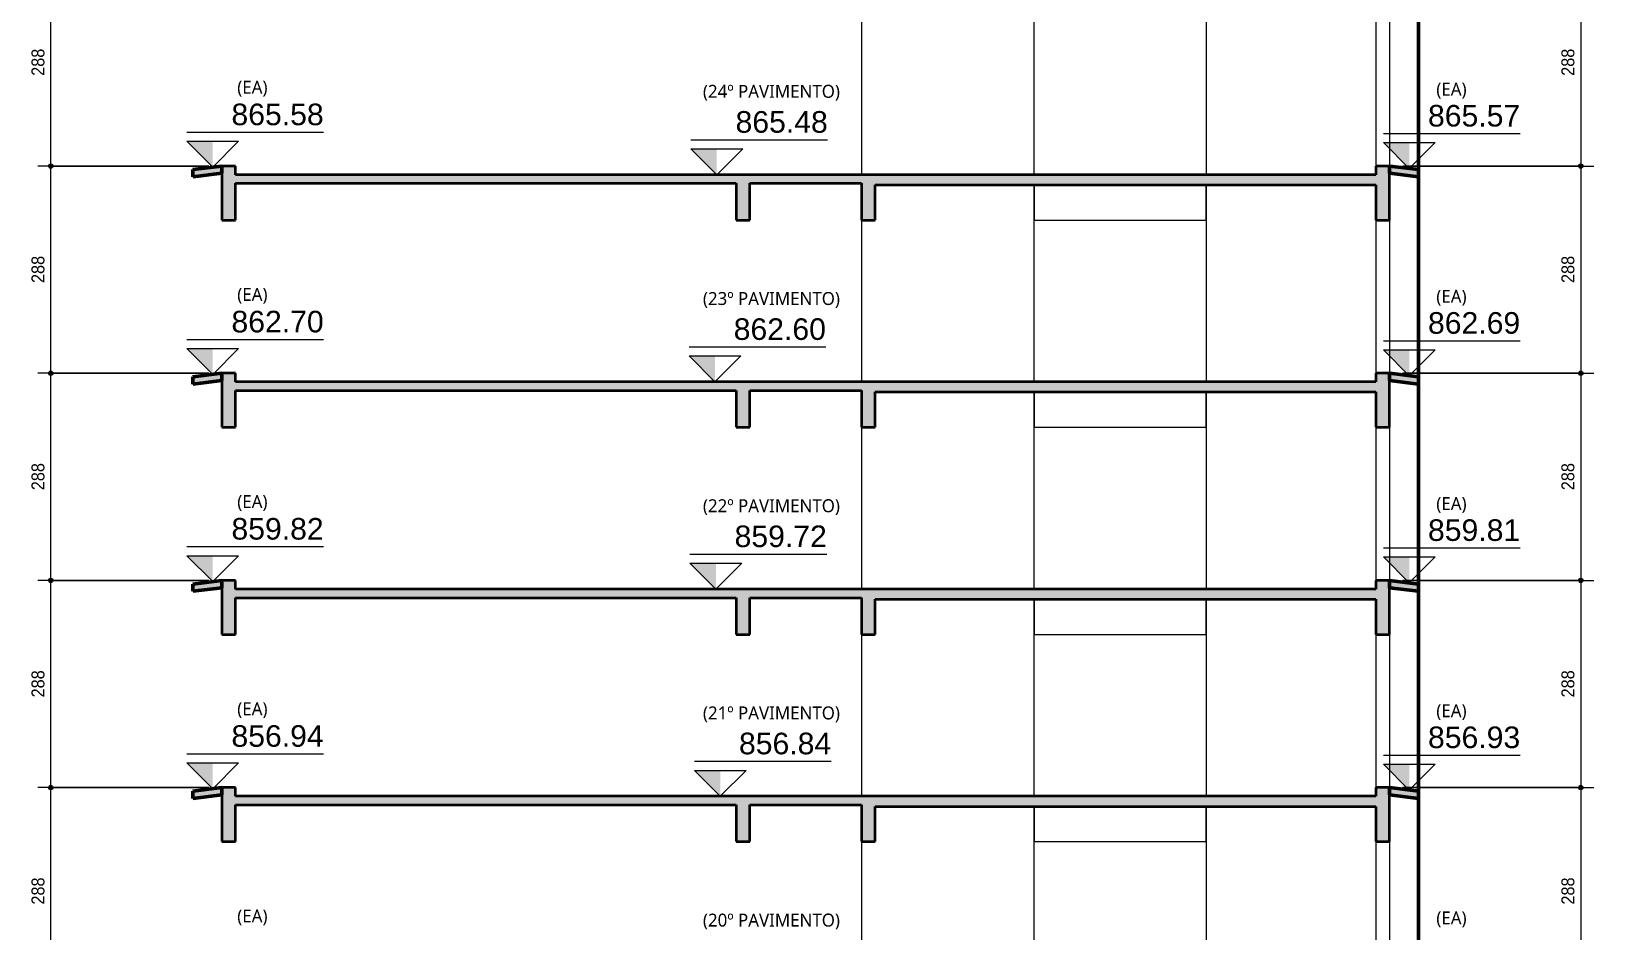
# Model space of a CAD drawing. Header units: centimetres. Extents: x -2102 to 22188, y -1637 to 88376.
# Drawn here: x 8400 to 10571, y 85497 to 86747 of the extents above; entities that cross this region are included whole.
import ezdxf

# ---------------------------------------------------------------- set-up
doc = ezdxf.new("R2010")
doc.units = ezdxf.units.CM
for name, color, linetype, lineweight in [('A-ANNO-DIMS', 7, 'Continuous', 9), ('A-ANNO-DIMS-120', 7, 'Continuous', 9), ('A-FLOR', 7, 'Continuous', 18), ('G-ANNO-DIMS', 7, 'Continuous', 9), ('G-ANNO-TEXT', 7, 'Continuous', 9), ('S-BEAM', 7, 'Continuous', 18), ('S-COLS', 7, 'Continuous', 18)]:
    doc.layers.add(name, color=color, linetype=linetype, lineweight=lineweight)
doc.styles.add('Arial_1', font='arial.ttf', dxfattribs={"width": 0.9, "height": 18})
doc.styles.add('Arial_2', font='arial.ttf', dxfattribs={"height": 30})
doc.styles.add('Gadugi_2', font='gadugi.ttf', dxfattribs={"height": 18})
doc.dimstyles.new('PED_1_5mm_ESQ_2', dxfattribs={"dimscale": 30.48, "dimtxt": 18.364669, "dimasz": 0.787402, "dimexe": 0.590551, "dimexo": 0.590551, "dimgap": 0.11811, "dimtad": 1, "dimdec": 1, "dimrnd": 0.5, "dimdsep": 46, "dimtxsty": 'Arial_1', "dimblk1": 'DOTSMALL', "dimblk2": 'DOTSMALL', "dimsah": 1, "dimcen": 0.09, "dimdle": 1.181102, "dimazin": 0, "dimtfac": 1, "dimtdec": 4, "dimtix": 1, "dimtmove": 0, "dimatfit": 3, "dimfxl": 1, "dimtvp": 1, "dimtolj": 1, "dimtzin": 0, "dimarcsym": 2})

# ---------------------------------------------------------------- blocks, each defined once
blk = doc.blocks.new('DIMBLOCK162-CT K 002 - CORTE B-B')
at = {"layer": 'A-ANNO-DIMS-120'}
h = blk.add_hatch(color=256, dxfattribs=at)
edge = h.paths.add_edge_path(flags=0)
edge.add_arc((10553.3, 86848), 3, 0, 360)
h = blk.add_hatch(color=256, dxfattribs=at)
edge = h.paths.add_edge_path(flags=0)
edge.add_arc((10553.3, 86560), 3, 0, 360)
for p, q in [((10305.6, 86848), (10571.3, 86848)), ((10553.3, 86848), (10305.6, 86848)), ((10553.3, 86848), (10553.3, 86560)), ((10305.6, 86560), (10571.3, 86560)), ((10553.3, 86560), (10305.6, 86560))]:
    blk.add_line(p, q, dxfattribs=at)
for centre in [(10553.3, 86848), (10553.3, 86560)]:
    blk.add_circle(centre, 3, dxfattribs=at)
at = {"layer": 'A-ANNO-DIMS-120', "color": 0, "insert": (10526.3, 86685.4), "char_height": 18, "width": 44.753, "attachment_point": 1, "rotation": 90, "line_spacing_factor": 0.941778, "style": 'Arial_1'}
blk.add_mtext('288', dxfattribs=at)
blk = doc.blocks.new('_DotSmall')
at = {"color": 0, "linetype": 'ByBlock', "const_width": 0.5}
blk.add_lwpolyline([(-0.0625, 0, 1), (0.0625, 0, 1)], format="xyb", close=True, dxfattribs=at)
blk = doc.blocks.new('DIMBLOCK163-CT K 002 - CORTE B-B')
at = {"layer": 'A-ANNO-DIMS-120'}
h = blk.add_hatch(color=256, dxfattribs=at)
edge = h.paths.add_edge_path(flags=0)
edge.add_arc((10553.3, 86560), 3, 0, 360)
h = blk.add_hatch(color=256, dxfattribs=at)
edge = h.paths.add_edge_path(flags=0)
edge.add_arc((10553.3, 86272), 3, 0, 360)
for p, q in [((10305.6, 86560), (10571.3, 86560)), ((10553.3, 86560), (10305.6, 86560)), ((10553.3, 86560), (10553.3, 86272)), ((10305.6, 86272), (10571.3, 86272)), ((10553.3, 86272), (10305.6, 86272))]:
    blk.add_line(p, q, dxfattribs=at)
for centre in [(10553.3, 86560), (10553.3, 86272)]:
    blk.add_circle(centre, 3, dxfattribs=at)
at = {"layer": 'A-ANNO-DIMS-120', "color": 0, "insert": (10526.3, 86397.4), "char_height": 18, "width": 44.753, "attachment_point": 1, "rotation": 90, "line_spacing_factor": 0.941778, "style": 'Arial_1'}
blk.add_mtext('288', dxfattribs=at)
blk = doc.blocks.new('DIMBLOCK164-CT K 002 - CORTE B-B')
at = {"layer": 'A-ANNO-DIMS-120'}
h = blk.add_hatch(color=256, dxfattribs=at)
edge = h.paths.add_edge_path(flags=0)
edge.add_arc((10553.3, 86272), 3, 0, 360)
h = blk.add_hatch(color=256, dxfattribs=at)
edge = h.paths.add_edge_path(flags=0)
edge.add_arc((10553.3, 85984), 3, 0, 360)
for p, q in [((10305.6, 86272), (10571.3, 86272)), ((10553.3, 86272), (10305.6, 86272)), ((10553.3, 86272), (10553.3, 85984)), ((10305.6, 85984), (10571.3, 85984)), ((10553.3, 85984), (10305.6, 85984))]:
    blk.add_line(p, q, dxfattribs=at)
for centre in [(10553.3, 86272), (10553.3, 85984)]:
    blk.add_circle(centre, 3, dxfattribs=at)
at = {"layer": 'A-ANNO-DIMS-120', "color": 0, "insert": (10526.3, 86109.4), "char_height": 18, "width": 44.753, "attachment_point": 1, "rotation": 90, "line_spacing_factor": 0.941778, "style": 'Arial_1'}
blk.add_mtext('288', dxfattribs=at)
blk = doc.blocks.new('DIMBLOCK165-CT K 002 - CORTE B-B')
at = {"layer": 'A-ANNO-DIMS-120'}
h = blk.add_hatch(color=256, dxfattribs=at)
edge = h.paths.add_edge_path(flags=0)
edge.add_arc((10553.3, 85984), 3, 0, 360)
h = blk.add_hatch(color=256, dxfattribs=at)
edge = h.paths.add_edge_path(flags=0)
edge.add_arc((10553.3, 85696), 3, 0, 360)
for p, q in [((10305.6, 85984), (10571.3, 85984)), ((10553.3, 85984), (10305.6, 85984)), ((10553.3, 85984), (10553.3, 85696)), ((10305.6, 85696), (10571.3, 85696)), ((10553.3, 85696), (10305.6, 85696))]:
    blk.add_line(p, q, dxfattribs=at)
for centre in [(10553.3, 85984), (10553.3, 85696)]:
    blk.add_circle(centre, 3, dxfattribs=at)
at = {"layer": 'A-ANNO-DIMS-120', "color": 0, "insert": (10526.3, 85821.4), "char_height": 18, "width": 44.753, "attachment_point": 1, "rotation": 90, "line_spacing_factor": 0.941778, "style": 'Arial_1'}
blk.add_mtext('288', dxfattribs=at)
blk = doc.blocks.new('DIMBLOCK166-CT K 002 - CORTE B-B')
at = {"layer": 'A-ANNO-DIMS-120'}
h = blk.add_hatch(color=256, dxfattribs=at)
edge = h.paths.add_edge_path(flags=0)
edge.add_arc((10553.3, 85696), 3, 0, 360)
h = blk.add_hatch(color=256, dxfattribs=at)
edge = h.paths.add_edge_path(flags=0)
edge.add_arc((10553.3, 85408), 3, 0, 360)
for p, q in [((10305.6, 85696), (10571.3, 85696)), ((10553.3, 85696), (10305.6, 85696)), ((10553.3, 85696), (10553.3, 85408)), ((10305.6, 85408), (10571.3, 85408)), ((10553.3, 85408), (10305.6, 85408))]:
    blk.add_line(p, q, dxfattribs=at)
for centre in [(10553.3, 85696), (10553.3, 85408)]:
    blk.add_circle(centre, 3, dxfattribs=at)
at = {"layer": 'A-ANNO-DIMS-120', "color": 0, "insert": (10526.3, 85533.4), "char_height": 18, "width": 44.753, "attachment_point": 1, "rotation": 90, "line_spacing_factor": 0.941778, "style": 'Arial_1'}
blk.add_mtext('288', dxfattribs=at)
blk = doc.blocks.new('DIMBLOCK217-CT K 002 - CORTE B-B')
at = {"layer": 'A-ANNO-DIMS-120'}
h = blk.add_hatch(color=256, dxfattribs=at)
edge = h.paths.add_edge_path(flags=0)
edge.add_arc((8427, 85696), 3, 0, 360)
h = blk.add_hatch(color=256, dxfattribs=at)
edge = h.paths.add_edge_path(flags=0)
edge.add_arc((8427, 85408), 3, 0, 360)
for p, q in [((8646.6, 85696), (8409, 85696)), ((8427, 85408), (8427, 85696)), ((8427, 85696), (8646.6, 85696)), ((8646.6, 85408), (8409, 85408)), ((8427, 85408), (8646.6, 85408))]:
    blk.add_line(p, q, dxfattribs=at)
for centre in [(8427, 85696), (8427, 85408)]:
    blk.add_circle(centre, 3, dxfattribs=at)
at = {"layer": 'A-ANNO-DIMS-120', "color": 0, "insert": (8400.1, 85533.4), "char_height": 18, "width": 44.753, "attachment_point": 1, "rotation": 90, "line_spacing_factor": 0.941778, "style": 'Arial_1'}
blk.add_mtext('288', dxfattribs=at)
blk = doc.blocks.new('DIMBLOCK218-CT K 002 - CORTE B-B')
at = {"layer": 'A-ANNO-DIMS-120'}
h = blk.add_hatch(color=256, dxfattribs=at)
edge = h.paths.add_edge_path(flags=0)
edge.add_arc((8427, 85984), 3, 0, 360)
h = blk.add_hatch(color=256, dxfattribs=at)
edge = h.paths.add_edge_path(flags=0)
edge.add_arc((8427, 85696), 3, 0, 360)
for p, q in [((8646.6, 85984), (8409, 85984)), ((8427, 85696), (8427, 85984)), ((8427, 85984), (8646.6, 85984)), ((8646.6, 85696), (8409, 85696)), ((8427, 85696), (8646.6, 85696))]:
    blk.add_line(p, q, dxfattribs=at)
for centre in [(8427, 85984), (8427, 85696)]:
    blk.add_circle(centre, 3, dxfattribs=at)
at = {"layer": 'A-ANNO-DIMS-120', "color": 0, "insert": (8400.1, 85821.4), "char_height": 18, "width": 44.753, "attachment_point": 1, "rotation": 90, "line_spacing_factor": 0.941778, "style": 'Arial_1'}
blk.add_mtext('288', dxfattribs=at)
blk = doc.blocks.new('DIMBLOCK219-CT K 002 - CORTE B-B')
at = {"layer": 'A-ANNO-DIMS-120'}
h = blk.add_hatch(color=256, dxfattribs=at)
edge = h.paths.add_edge_path(flags=0)
edge.add_arc((8427, 86272), 3, 0, 360)
h = blk.add_hatch(color=256, dxfattribs=at)
edge = h.paths.add_edge_path(flags=0)
edge.add_arc((8427, 85984), 3, 0, 360)
for p, q in [((8646.6, 86272), (8409, 86272)), ((8427, 85984), (8427, 86272)), ((8427, 86272), (8646.6, 86272)), ((8646.6, 85984), (8409, 85984)), ((8427, 85984), (8646.6, 85984))]:
    blk.add_line(p, q, dxfattribs=at)
for centre in [(8427, 86272), (8427, 85984)]:
    blk.add_circle(centre, 3, dxfattribs=at)
at = {"layer": 'A-ANNO-DIMS-120', "color": 0, "insert": (8400.1, 86109.4), "char_height": 18, "width": 44.753, "attachment_point": 1, "rotation": 90, "line_spacing_factor": 0.941778, "style": 'Arial_1'}
blk.add_mtext('288', dxfattribs=at)
blk = doc.blocks.new('DIMBLOCK220-CT K 002 - CORTE B-B')
at = {"layer": 'A-ANNO-DIMS-120'}
h = blk.add_hatch(color=256, dxfattribs=at)
edge = h.paths.add_edge_path(flags=0)
edge.add_arc((8427, 86560), 3, 0, 360)
h = blk.add_hatch(color=256, dxfattribs=at)
edge = h.paths.add_edge_path(flags=0)
edge.add_arc((8427, 86272), 3, 0, 360)
for p, q in [((8646.6, 86560), (8409, 86560)), ((8427, 86272), (8427, 86560)), ((8427, 86560), (8646.6, 86560)), ((8646.6, 86272), (8409, 86272)), ((8427, 86272), (8646.6, 86272))]:
    blk.add_line(p, q, dxfattribs=at)
for centre in [(8427, 86560), (8427, 86272)]:
    blk.add_circle(centre, 3, dxfattribs=at)
at = {"layer": 'A-ANNO-DIMS-120', "color": 0, "insert": (8400.1, 86397.4), "char_height": 18, "width": 44.753, "attachment_point": 1, "rotation": 90, "line_spacing_factor": 0.941778, "style": 'Arial_1'}
blk.add_mtext('288', dxfattribs=at)
blk = doc.blocks.new('DIMBLOCK221-CT K 002 - CORTE B-B')
at = {"layer": 'A-ANNO-DIMS-120'}
h = blk.add_hatch(color=256, dxfattribs=at)
edge = h.paths.add_edge_path(flags=0)
edge.add_arc((8427, 86848), 3, 0, 360)
h = blk.add_hatch(color=256, dxfattribs=at)
edge = h.paths.add_edge_path(flags=0)
edge.add_arc((8427, 86560), 3, 0, 360)
for p, q in [((8646.6, 86848), (8409, 86848)), ((8427, 86560), (8427, 86848)), ((8427, 86848), (8646.6, 86848)), ((8646.6, 86560), (8409, 86560)), ((8427, 86560), (8646.6, 86560))]:
    blk.add_line(p, q, dxfattribs=at)
for centre in [(8427, 86848), (8427, 86560)]:
    blk.add_circle(centre, 3, dxfattribs=at)
at = {"layer": 'A-ANNO-DIMS-120', "color": 0, "insert": (8400.1, 86685.4), "char_height": 18, "width": 44.753, "attachment_point": 1, "rotation": 90, "line_spacing_factor": 0.941778, "style": 'Arial_1'}
blk.add_mtext('288', dxfattribs=at)
blk = doc.blocks.new('Elevações de ponto - SIMBOLO DE NÍVEL-CORTE-2219088-CT K 002 - CORTE B-B')
at = {"layer": 'G-ANNO-DIMS'}
blk.add_hatch(color=256, dxfattribs=at).paths.add_polyline_path([(-908.7, 80012), (-908.7, 79976), (-944.7, 80012)], flags=0)
for p, q in [((-754.7, 80024.2), (-944.7, 80024.2)), ((-908.7, 79976), (-944.7, 80012)), ((-944.7, 80012), (-872.7, 80012)), ((-872.7, 80012), (-908.7, 79976))]:
    blk.add_line(p, q, dxfattribs=at)

msp = doc.modelspace()

# ---------------------------------------------------------------- hatches: boundary and pattern name
at = {"layer": 'A-FLOR', "true_color": 0xa6a6a6}
for points in [[(8624.58, 86544.92), (8664.58, 86549.92), (8664.58, 86560), (8624.58, 86555), (8624.58, 86548)], [(10327.64, 86544.92), (10327.64, 86555), (10287.64, 86560), (10287.64, 86549.92), (10303.03, 86548)], [(9379.64, 86536), (9379.64, 86548), (8683.58, 86548), (8683.58, 86536)], [(9398.64, 86536), (9553.64, 86536), (9553.64, 86548), (9398.64, 86548)], [(10171.2, 86534), (10268.64, 86534), (10268.64, 86548), (9572.64, 86548), (9572.64, 86534), (10032.64, 86534)], [(8624.58, 86256.92), (8664.58, 86261.92), (8664.58, 86272), (8624.58, 86267), (8624.58, 86260)], [(9379.64, 86248), (9379.64, 86260), (8683.58, 86260), (8683.58, 86248)], [(9553.64, 86248), (9553.64, 86260), (9398.64, 86260), (9398.64, 86248), (9540.84, 86248)], [(9981.25, 86246), (10268.64, 86246), (10268.64, 86260), (9572.64, 86260), (9572.64, 86246), (9845.91, 86246)], [(10327.64, 86256.92), (10327.64, 86267), (10287.64, 86272), (10287.64, 86261.92), (10303.03, 86260)], [(8624.58, 85968.92), (8664.58, 85973.92), (8664.58, 85984), (8624.58, 85979)], [(9379.64, 85960), (9379.64, 85972), (8683.58, 85972), (8683.58, 85960)], [(9553.64, 85960), (9553.64, 85972), (9398.64, 85972), (9398.64, 85960), (9540.84, 85960)], [(10171.2, 85958), (10268.64, 85958), (10268.64, 85972), (9572.64, 85972), (9572.64, 85958), (10032.64, 85958)], [(10327.64, 85968.92), (10327.64, 85979), (10287.64, 85984), (10287.64, 85973.92), (10303.03, 85972)], [(8624.58, 85680.92), (8664.58, 85685.92), (8664.58, 85696), (8624.58, 85691), (8624.58, 85684)], [(10327.64, 85680.92), (10327.64, 85691), (10287.64, 85696), (10287.64, 85685.92), (10303.03, 85684)], [(9379.64, 85672), (9379.64, 85684), (8683.58, 85684), (8683.58, 85672)], [(9530.95, 85672), (9553.64, 85672), (9553.64, 85684), (9398.64, 85684), (9398.64, 85672)], [(10171.2, 85670), (10268.64, 85670), (10268.64, 85684), (9572.64, 85684), (9572.64, 85670), (10032.64, 85670)]]:
    msp.add_hatch(color=253, dxfattribs=at).paths.add_polyline_path(points, flags=0)
at = {"layer": 'S-BEAM', "true_color": 0xa6a6a6}
for points in [[(8664.58, 86485), (8683.58, 86485), (8683.58, 86560), (8664.58, 86560), (8664.58, 86536)], [(10268.64, 86485), (10287.64, 86485), (10287.64, 86560), (10268.64, 86560), (10268.64, 86534)], [(9379.64, 86485), (9398.64, 86485), (9398.64, 86548), (9379.64, 86548), (9379.64, 86536)], [(9572.64, 86485), (9572.64, 86548), (9553.64, 86548), (9553.64, 86485)], [(8664.58, 86197), (8683.58, 86197), (8683.58, 86272), (8664.58, 86272), (8664.58, 86248)], [(9398.64, 86197), (9398.64, 86260), (9379.64, 86260), (9379.64, 86197)], [(9553.64, 86197), (9572.64, 86197), (9572.64, 86260), (9553.64, 86260), (9553.64, 86246)], [(10268.64, 86197), (10287.64, 86197), (10287.64, 86272), (10268.64, 86272), (10268.64, 86246)], [(8664.58, 85909), (8683.58, 85909), (8683.58, 85984), (8664.58, 85984), (8664.58, 85973.92)], [(9398.64, 85909), (9398.64, 85972), (9379.64, 85972), (9379.64, 85909)], [(9572.64, 85909), (9572.64, 85972), (9553.64, 85972), (9553.64, 85909)], [(10268.64, 85909), (10287.64, 85909), (10287.64, 85984), (10268.64, 85984), (10268.64, 85958)], [(8664.58, 85621), (8683.58, 85621), (8683.58, 85696), (8664.58, 85696), (8664.58, 85672)], [(10287.64, 85621), (10287.64, 85696), (10268.64, 85696), (10268.64, 85621)], [(9398.64, 85621), (9398.64, 85684), (9379.64, 85684), (9379.64, 85621)], [(9553.64, 85621), (9572.64, 85621), (9572.64, 85684), (9553.64, 85684), (9553.64, 85670)]]:
    msp.add_hatch(color=253, dxfattribs=at).paths.add_polyline_path(points, flags=0)

# ---------------------------------------------------------------- linework, layer by layer
at = {"layer": 'A-FLOR', "color": 190, "lineweight": 50, "true_color": 0x8000ff}
for p, q in [((8664.58, 86560), (8624.58, 86555)), ((8624.58, 86555), (8624.58, 86544.92)), ((8664.58, 86549.92), (8664.58, 86560)), ((10327.64, 86555), (10287.64, 86560)), ((10287.64, 86560), (10287.64, 86549.92)), ((10327.64, 86544.92), (10327.64, 86555)), ((8624.58, 86544.92), (8664.58, 86549.92)), ((10287.64, 86549.92), (10327.64, 86544.92)), ((8664.58, 86272), (8624.58, 86267)), ((8624.58, 86267), (8624.58, 86256.92)), ((8624.58, 86256.92), (8664.58, 86261.92)), ((8664.58, 86261.92), (8664.58, 86272)), ((10327.64, 86267), (10287.64, 86272)), ((10287.64, 86272), (10287.64, 86261.92)), ((10287.64, 86261.92), (10327.64, 86256.92)), ((10327.64, 86256.92), (10327.64, 86267)), ((8664.58, 85984), (8624.58, 85979)), ((8624.58, 85979), (8624.58, 85968.92)), ((8624.58, 85968.92), (8664.58, 85973.92)), ((8664.58, 85973.92), (8664.58, 85984)), ((10327.64, 85979), (10287.64, 85984)), ((10287.64, 85984), (10287.64, 85973.92)), ((10287.64, 85973.92), (10327.64, 85968.92)), ((10327.64, 85968.92), (10327.64, 85979)), ((8664.58, 85696), (8624.58, 85691)), ((8624.58, 85691), (8624.58, 85680.92)), ((8664.58, 85685.92), (8664.58, 85696)), ((10327.64, 85691), (10287.64, 85696)), ((10287.64, 85696), (10287.64, 85685.92)), ((10327.64, 85680.92), (10327.64, 85691)), ((8624.58, 85680.92), (8664.58, 85685.92)), ((10287.64, 85685.92), (10327.64, 85680.92))]:
    msp.add_line(p, q, dxfattribs=at)
at = {"layer": 'A-FLOR', "lineweight": 35}
for p, q in [((9379.64, 86548), (8683.58, 86548)), ((8683.58, 86536), (9379.64, 86536)), ((9553.64, 86548), (9398.64, 86548)), ((9398.64, 86536), (9553.64, 86536)), ((10268.64, 86548), (9572.64, 86548)), ((9572.64, 86534), (10268.64, 86534)), ((9379.64, 86260), (8683.58, 86260)), ((9553.64, 86260), (9398.64, 86260)), ((10268.64, 86260), (9572.64, 86260)), ((8683.58, 86248), (9379.64, 86248)), ((9398.64, 86248), (9553.64, 86248)), ((9572.64, 86246), (10268.64, 86246)), ((9379.64, 85972), (8683.58, 85972)), ((9553.64, 85972), (9398.64, 85972)), ((10268.64, 85972), (9572.64, 85972)), ((8683.58, 85960), (9379.64, 85960)), ((9398.64, 85960), (9553.64, 85960)), ((9572.64, 85958), (10268.64, 85958)), ((9379.64, 85684), (8683.58, 85684)), ((8683.58, 85672), (9379.64, 85672)), ((9553.64, 85684), (9398.64, 85684)), ((9398.64, 85672), (9553.64, 85672)), ((10268.64, 85684), (9572.64, 85684)), ((9572.64, 85670), (10268.64, 85670))]:
    msp.add_line(p, q, dxfattribs=at)
at = {"layer": 'S-BEAM', "lineweight": 35}
for p, q in [((8683.58, 86560), (8664.58, 86560)), ((8683.58, 86548), (8683.58, 86560)), ((10287.64, 86560), (10268.64, 86560)), ((10268.64, 86560), (10268.64, 86548)), ((8664.58, 86549.92), (8664.58, 86485)), ((8683.58, 86485), (8683.58, 86536)), ((9398.64, 86548), (9379.64, 86548)), ((9379.64, 86536), (9379.64, 86485)), ((9398.64, 86485), (9398.64, 86536)), ((9572.64, 86548), (9553.64, 86548)), ((9553.64, 86536), (9553.64, 86485)), ((9572.64, 86485), (9572.64, 86534)), ((10268.64, 86534), (10268.64, 86485)), ((10287.64, 86485), (10287.64, 86549.92)), ((8664.58, 86485), (8683.58, 86485)), ((9379.64, 86485), (9398.64, 86485)), ((9553.64, 86485), (9572.64, 86485)), ((10268.64, 86485), (10287.64, 86485)), ((8683.58, 86272), (8664.58, 86272)), ((8664.58, 86261.92), (8664.58, 86197)), ((8683.58, 86260), (8683.58, 86272)), ((9398.64, 86260), (9379.64, 86260)), ((9572.64, 86260), (9553.64, 86260)), ((10287.64, 86272), (10268.64, 86272)), ((10268.64, 86272), (10268.64, 86260)), ((10287.64, 86197), (10287.64, 86261.92)), ((8683.58, 86197), (8683.58, 86248)), ((9379.64, 86248), (9379.64, 86197)), ((9398.64, 86197), (9398.64, 86248)), ((9553.64, 86248), (9553.64, 86197)), ((9572.64, 86197), (9572.64, 86246)), ((10268.64, 86246), (10268.64, 86197)), ((8664.58, 86197), (8683.58, 86197)), ((9379.64, 86197), (9398.64, 86197)), ((9553.64, 86197), (9572.64, 86197)), ((10268.64, 86197), (10287.64, 86197)), ((8683.58, 85984), (8664.58, 85984)), ((8664.58, 85973.92), (8664.58, 85909)), ((8683.58, 85972), (8683.58, 85984)), ((9398.64, 85972), (9379.64, 85972)), ((9572.64, 85972), (9553.64, 85972)), ((10287.64, 85984), (10268.64, 85984)), ((10268.64, 85984), (10268.64, 85972)), ((10287.64, 85909), (10287.64, 85973.92)), ((8683.58, 85909), (8683.58, 85960)), ((9379.64, 85960), (9379.64, 85909)), ((9398.64, 85909), (9398.64, 85960)), ((9553.64, 85960), (9553.64, 85909)), ((9572.64, 85909), (9572.64, 85958)), ((10268.64, 85958), (10268.64, 85909)), ((8664.58, 85909), (8683.58, 85909)), ((9379.64, 85909), (9398.64, 85909)), ((9553.64, 85909), (9572.64, 85909)), ((10268.64, 85909), (10287.64, 85909)), ((8683.58, 85696), (8664.58, 85696)), ((8683.58, 85684), (8683.58, 85696)), ((10287.64, 85696), (10268.64, 85696)), ((10268.64, 85696), (10268.64, 85684)), ((8664.58, 85685.92), (8664.58, 85621)), ((8683.58, 85621), (8683.58, 85672)), ((9398.64, 85684), (9379.64, 85684)), ((9379.64, 85672), (9379.64, 85621)), ((9398.64, 85621), (9398.64, 85672)), ((9572.64, 85684), (9553.64, 85684)), ((9553.64, 85672), (9553.64, 85621)), ((9572.64, 85621), (9572.64, 85670)), ((10268.64, 85670), (10268.64, 85621)), ((10287.64, 85621), (10287.64, 85685.92)), ((8664.58, 85621), (8683.58, 85621)), ((9379.64, 85621), (9398.64, 85621)), ((9553.64, 85621), (9572.64, 85621)), ((10268.64, 85621), (10287.64, 85621))]:
    msp.add_line(p, q, dxfattribs=at)
at = {"layer": 'S-BEAM'}
for p, q in [((8664.58, 86560), (8664.58, 86549.92)), ((10287.64, 86549.92), (10287.64, 86560)), ((9793.64, 86534), (9793.64, 86485)), ((10032.64, 86485), (10032.64, 86534)), ((9793.64, 86485), (10032.64, 86485)), ((8664.58, 86272), (8664.58, 86261.92)), ((10287.64, 86261.92), (10287.64, 86272)), ((9793.64, 86246), (9793.64, 86197)), ((10032.64, 86197), (10032.64, 86246)), ((9793.64, 86197), (10032.64, 86197)), ((8664.58, 85984), (8664.58, 85973.92)), ((10287.64, 85973.92), (10287.64, 85984)), ((9793.64, 85958), (9793.64, 85909)), ((10032.64, 85909), (10032.64, 85958)), ((9793.64, 85909), (10032.64, 85909)), ((8664.58, 85696), (8664.58, 85685.92)), ((10287.64, 85685.92), (10287.64, 85696)), ((9793.64, 85670), (9793.64, 85621)), ((10032.64, 85621), (10032.64, 85670)), ((9793.64, 85621), (10032.64, 85621))]:
    msp.add_line(p, q, dxfattribs=at)
at = {"layer": 'S-COLS', "color": 190, "lineweight": 50, "true_color": 0x8000ff}
for p, q in [((10327.64, 86555), (10327.64, 86832.92)), ((10327.64, 86267), (10327.64, 86544.92)), ((10327.64, 85979), (10327.64, 86256.92)), ((10327.64, 85691), (10327.64, 85968.92)), ((10327.64, 85403), (10327.64, 85680.92))]:
    msp.add_line(p, q, dxfattribs=at)
at = {"layer": 'S-COLS'}
for p, q in [((9553.64, 86773), (9553.64, 86548)), ((9793.64, 86548), (9793.64, 86773)), ((10032.64, 86773), (10032.64, 86548)), ((10268.64, 86773), (10268.64, 86560)), ((10287.64, 86773), (10287.64, 86560)), ((9793.64, 86485), (9793.64, 86534)), ((10032.64, 86534), (10032.64, 86485)), ((9553.64, 86485), (9553.64, 86260)), ((9793.64, 86260), (9793.64, 86485)), ((10032.64, 86485), (10032.64, 86260)), ((10268.64, 86485), (10268.64, 86272)), ((10287.64, 86485), (10287.64, 86272)), ((9793.64, 86197), (9793.64, 86246)), ((10032.64, 86246), (10032.64, 86197)), ((9553.64, 86197), (9553.64, 85972)), ((9793.64, 85972), (9793.64, 86197)), ((10032.64, 86197), (10032.64, 85972)), ((10268.64, 86197), (10268.64, 85984)), ((10287.64, 86197), (10287.64, 85984)), ((9793.64, 85909), (9793.64, 85958)), ((10032.64, 85958), (10032.64, 85909)), ((9553.64, 85909), (9553.64, 85684)), ((9793.64, 85684), (9793.64, 85909)), ((10032.64, 85909), (10032.64, 85684)), ((10268.64, 85909), (10268.64, 85696)), ((10287.64, 85909), (10287.64, 85696)), ((9793.64, 85621), (9793.64, 85670)), ((10032.64, 85670), (10032.64, 85621)), ((9553.64, 85621), (9553.64, 85396)), ((9793.64, 85396), (9793.64, 85621)), ((10032.64, 85621), (10032.64, 85396)), ((10268.64, 85621), (10268.64, 85408)), ((10287.64, 85621), (10287.64, 85408))]:
    msp.add_line(p, q, dxfattribs=at)

# ---------------------------------------------------------------- block references
at = {"layer": 'G-ANNO-DIMS'}
for p in [(9560.73, 6582.43), (11223.59, 6580.6), (10261.29, 6572), (9560.73, 6294.43), (11223.59, 6292.6), (10258.72, 6284), (9560.73, 6006.43), (10259.94, 5996), (11223.59, 6004.6), (9560.73, 5718.43), (10266.06, 5708), (11223.59, 5716.6)]:
    msp.add_blockref('Elevações de ponto - SIMBOLO DE NÍVEL-CORTE-2219088-CT K 002 - CORTE B-B', p, dxfattribs=at)

# ---------------------------------------------------------------- texts
at = {"layer": 'G-ANNO-DIMS', "char_height": 30, "width": 153.5274, "attachment_point": 1, "line_spacing_factor": 0.941778, "style": 'Arial_2'}
for s, insert in [('865.58', (8678.04, 86646.79)), ('865.57', (10340.91, 86644.96)), ('865.48', (9378.61, 86636.36)), ('862.70', (8678.04, 86358.79)), ('862.60', (9376.03, 86348.36)), ('862.69', (10340.91, 86356.96)), ('859.82', (8678.04, 86070.79)), ('859.72', (9377.26, 86060.36)), ('859.81', (10340.91, 86068.96)), ('856.94', (8678.04, 85782.79)), ('856.93', (10340.91, 85780.96)), ('856.84', (9383.37, 85772.36))]:
    msp.add_mtext(s, dxfattribs=dict(at, insert=insert))
at = {"layer": 'G-ANNO-TEXT', "char_height": 18, "attachment_point": 1, "style": 'Gadugi_2'}
for s, insert, width in [('(EA)', (8686.1, 86678.57), 54.8354), ('(24º PAVIMENTO)', (9333.27, 86672.87), 245.3164), ('(EA)', (10352.48, 86675.88), 54.8354), ('(EA)', (8686.1, 86390.57), 54.8354), ('(23º PAVIMENTO)', (9333.27, 86384.87), 245.3164), ('(EA)', (10352.48, 86387.88), 54.8354), ('(EA)', (8686.1, 86102.57), 54.8354), ('(EA)', (10352.48, 86099.88), 54.8354), ('(22º PAVIMENTO)', (9333.27, 86096.87), 245.3164), ('(EA)', (8686.1, 85814.57), 54.8354), ('(21º PAVIMENTO)', (9333.27, 85808.87), 245.3164), ('(EA)', (10352.48, 85811.88), 54.8354), ('(EA)', (8686.1, 85526.57), 54.8354), ('(20º PAVIMENTO)', (9333.27, 85520.87), 245.3164), ('(EA)', (10352.48, 85523.88), 54.8354)]:
    msp.add_mtext(s, dxfattribs=dict(at, insert=insert, width=width))

# ---------------------------------------------------------------- dimensions: what is measured, and where the dimension line sits
at = {"layer": 'A-ANNO-DIMS'}
for base, p1, p2, picture, middle in [((8427.05, 86848), (8664.58, 86560), (8664.58, 86848), 'DIMBLOCK221-CT K 002 - CORTE B-B', (8414.26, 86704)), ((10553.28, 86560), (10287.64, 86848), (10287.64, 86560), 'DIMBLOCK162-CT K 002 - CORTE B-B', (10540.49, 86704)), ((8427.05, 86560), (8664.58, 86272), (8664.58, 86560), 'DIMBLOCK220-CT K 002 - CORTE B-B', (8414.26, 86416)), ((10553.28, 86272), (10287.64, 86560), (10287.64, 86272), 'DIMBLOCK163-CT K 002 - CORTE B-B', (10540.49, 86416)), ((8427.05, 86272), (8664.58, 85984), (8664.58, 86272), 'DIMBLOCK219-CT K 002 - CORTE B-B', (8414.26, 86128)), ((10553.28, 85984), (10287.64, 86272), (10287.64, 85984), 'DIMBLOCK164-CT K 002 - CORTE B-B', (10540.49, 86128)), ((8427.05, 85984), (8664.58, 85696), (8664.58, 85984), 'DIMBLOCK218-CT K 002 - CORTE B-B', (8414.26, 85840)), ((10553.28, 85696), (10287.64, 85984), (10287.64, 85696), 'DIMBLOCK165-CT K 002 - CORTE B-B', (10540.49, 85840)), ((8427.05, 85696), (8664.58, 85408), (8664.58, 85696), 'DIMBLOCK217-CT K 002 - CORTE B-B', (8414.26, 85552)), ((10553.28, 85408), (10287.64, 85696), (10287.64, 85408), 'DIMBLOCK166-CT K 002 - CORTE B-B', (10540.49, 85552))]:
    dim = msp.add_linear_dim(base=base, p1=p1, p2=p2, angle=90, dimstyle='PED_1_5mm_ESQ_2', override={"dimpost": '<>', "dimfxl": 288}, dxfattribs=at)
    dim.commit()
    dim.dimension.update_dxf_attribs({"geometry": picture, "text_midpoint": middle})

doc.saveas('drawing.dxf')
